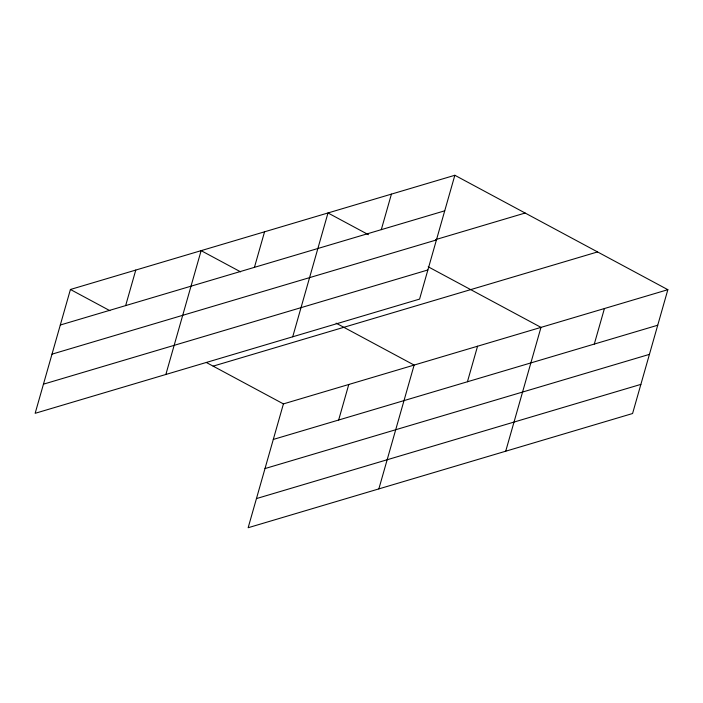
<?xml version="1.0" encoding="UTF-8"?>
<svg xmlns="http://www.w3.org/2000/svg" width="703" height="703" viewBox="0 0 703 703"><rect width="100%" height="100%" fill="white"/><g stroke="black" fill="none" stroke-linecap="round" stroke-linejoin="round"><path stroke-width="1.05" d="M454.85 175.275L70.423 289.478L35.15 413.311L419.577 299.1L454.85 175.275L667.85 289.689L632.577 413.522L248.15 527.725L283.423 403.9L667.85 289.689M125.652 305.603L135.776 270.066M165.855 374.479L201.128 250.655L240.611 271.859M254.442 267.342L264.556 231.805M292.72 336.79L327.993 212.965L368.434 234.688M381.298 229.653L391.422 194.116M338.653 420.016L348.776 384.479M378.855 488.893L414.129 365.068L336.113 323.16M467.433 381.755L477.557 346.219M505.712 451.212L540.985 327.378L428.215 266.797M594.299 344.066L604.422 308.538M60.3 325.014L444.727 210.812M435.711 239.6L525.141 213.027M52.004 354.154L436.431 239.943M43.454 384.172L427.881 269.97M213.132 366.14L597.559 251.929M273.3 439.437L657.727 325.225M264.996 468.567L649.431 354.365M256.446 498.585L640.872 384.383M70.423 289.478L109.905 310.691M206.374 362.511L283.423 403.9"/></g></svg>
